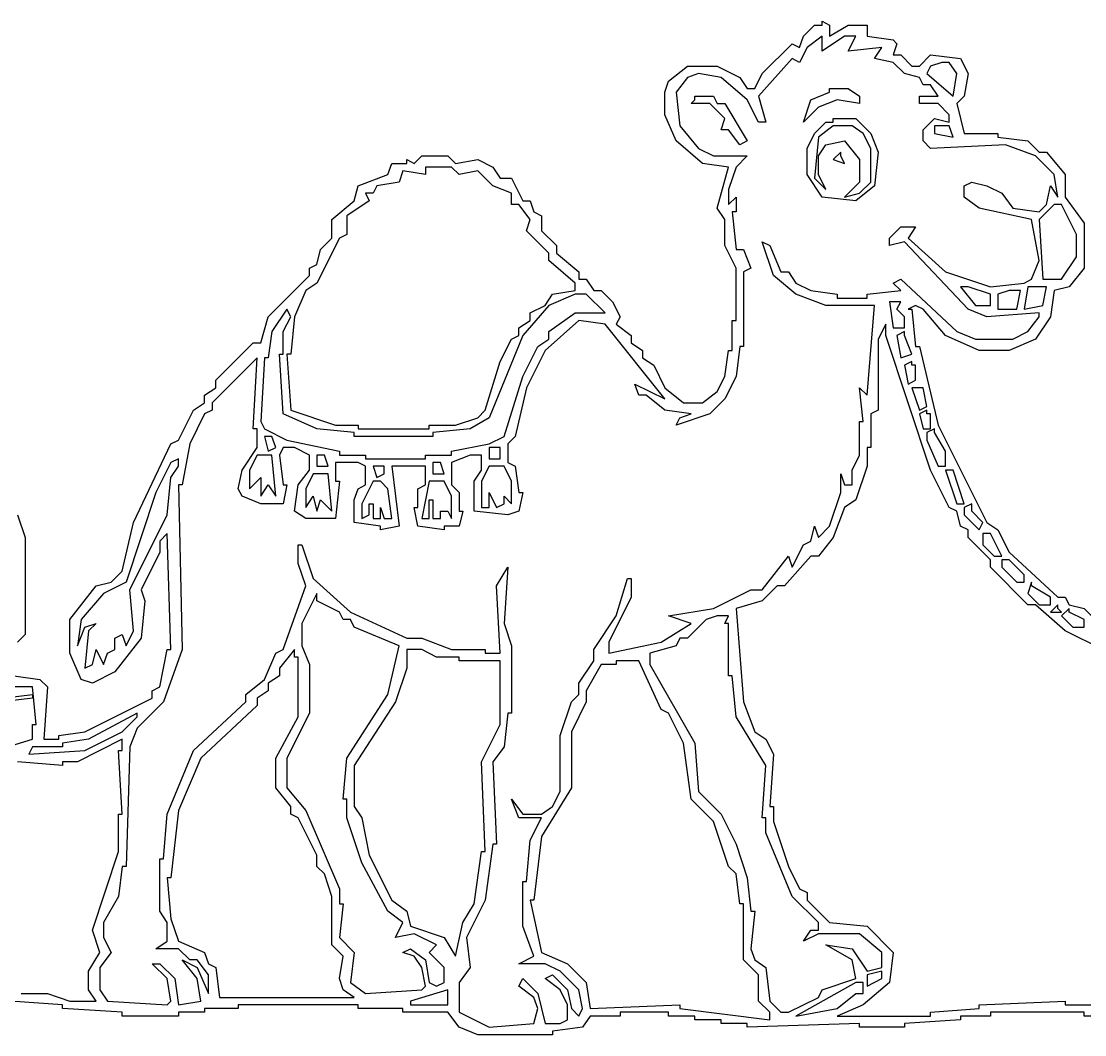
# Model space of a CAD drawing. Header units: millimetres. Extents: x 0 to 280, y -111 to 103.
# Drawn here: x 108.7 to 172.2, y 8.7 to 69.2 of the extents above; entities that cross this region are included whole.
import ezdxf

# ---------------------------------------------------------------- set-up
doc = ezdxf.new("R2010")
doc.units = ezdxf.units.MM
doc.layers.add('CAMISETA_4X4', color=7, linetype='CONTINUOUS')

msp = doc.modelspace()

# ---------------------------------------------------------------- linework, layer by layer
at = {"layer": 'CAMISETA_4X4', "color": 7}
for points in [[(108.293, 30.144), (109.856, 29.92), (110.303, 29.474), (110.08, 26.348), (110.973, 26.348), (110.973, 26.571), (112.536, 26.794), (116.555, 28.804), (116.555, 29.25), (117.002, 29.474), (117.448, 31.707), (117.671, 31.707), (117.448, 38.628), (117.002, 38.182), (117.002, 37.512), (115.885, 35.279), (116.108, 34.609), (115.885, 32.376), (114.322, 30.367), (112.982, 29.697), (112.313, 29.92), (111.643, 31.483), (111.643, 33.493), (113.206, 35.502), (114.099, 35.726), (114.769, 36.396), (115.439, 39.298), (117.671, 43.987), (118.118, 44.211), (119.011, 45.997), (119.681, 46.443), (119.681, 46.89), (120.351, 47.337), (120.351, 47.783), (122.584, 50.016), (123.03, 50.016), (123.477, 51.579), (125.933, 54.035), (125.933, 54.482), (126.38, 54.705), (126.603, 55.598), (127.273, 56.268), (127.273, 57.384), (128.612, 58.501), (128.836, 59.394), (130.622, 60.064), (130.845, 60.734), (131.738, 60.734), (131.738, 60.957), (132.185, 60.734), (132.632, 61.18), (134.195, 61.18), (134.641, 60.734), (135.981, 60.957), (136.874, 60.51), (137.321, 59.841), (137.99, 59.841), (138.66, 58.501), (139.107, 58.501), (139.33, 57.831), (139.777, 57.608), (139.777, 56.715), (140.67, 55.821), (140.67, 55.375), (142.01, 54.258), (142.01, 53.812), (142.456, 53.812), (142.903, 53.142), (143.349, 53.142), (144.019, 52.472), (144.466, 51.579), (144.242, 51.132), (145.136, 50.463), (145.136, 50.016), (145.805, 49.569), (145.805, 49.123), (146.475, 48.676), (147.145, 47.337), (148.262, 46.443), (149.378, 46.443), (150.271, 47.113), (150.718, 48.006), (150.941, 49.569), (151.164, 49.569), (151.164, 51.356), (151.388, 51.356), (151.388, 54.482), (150.718, 55.821), (150.718, 57.384), (150.271, 58.054), (150.941, 60.51), (149.378, 60.734), (147.815, 62.073), (147.145, 63.636), (147.145, 64.976), (147.368, 65.646), (148.485, 66.539), (150.271, 66.539), (151.611, 65.869), (152.057, 65.199), (152.504, 65.199), (152.951, 66.093), (154.737, 67.879), (155.183, 67.656), (155.407, 68.325), (156.077, 68.995), (156.523, 68.995), (156.523, 69.219), (156.97, 68.995), (156.97, 68.325), (158.086, 68.995), (159.203, 68.995), (159.203, 68.325), (160.766, 68.102), (160.989, 67.879), (160.766, 67.209), (161.212, 67.209), (161.882, 66.539), (162.329, 66.539), (162.998, 67.209), (164.785, 66.986), (165.231, 66.093), (165.008, 64.753), (164.561, 64.306), (165.008, 62.52), (167.018, 62.52), (167.018, 62.297), (168.804, 62.073), (169.474, 61.404), (169.92, 61.404), (171.037, 60.064), (171.037, 58.724), (172.153, 57.161), (172.153, 54.482), (171.26, 53.365), (170.367, 53.142), (170.144, 51.579), (169.25, 50.239), (167.687, 49.569), (165.901, 49.569), (163.892, 50.463), (162.552, 52.026), (162.105, 52.249), (161.659, 52.026), (161.882, 52.026), (162.105, 49.793), (162.329, 49.793), (163.445, 45.104), (166.348, 39.298), (167.018, 38.852), (167.687, 37.512), (170.59, 34.833), (171.037, 34.833), (171.26, 34.386), (172.153, 34.163), (172.823, 33.493)], [(173.27, 31.707), (171.037, 32.823), (169.25, 34.386), (168.804, 34.386), (166.571, 36.619), (166.571, 37.065), (165.231, 38.405), (165.231, 38.852), (164.785, 39.075), (164.561, 39.968), (164.115, 40.191), (162.998, 42.424), (160.319, 50.463), (160.319, 51.132), (159.872, 50.239), (159.872, 45.997), (159.426, 45.774), (159.426, 43.764), (159.203, 43.764), (159.203, 42.648), (158.533, 40.638), (157.863, 40.191), (157.193, 38.405), (156.3, 37.289), (155.853, 37.289), (154.29, 35.502), (153.844, 35.502), (152.951, 34.609), (151.388, 34.163), (151.834, 28.581), (152.504, 26.794), (153.174, 26.348), (153.62, 25.455), (153.397, 22.329), (153.62, 22.329), (153.62, 21.435), (154.514, 18.756), (155.183, 17.416), (155.63, 17.193), (155.63, 16.746), (156.97, 15.407), (159.203, 15.183), (160.766, 13.62), (160.542, 11.834), (158.979, 10.494), (157.416, 9.825), (162.998, 9.825), (162.998, 10.048), (165.901, 10.271), (165.901, 10.494), (171.037, 10.718), (171.037, 10.494), (172.823, 10.494)], [(108.517, 39.745), (108.963, 38.405), (108.963, 32.6), (108.517, 32.153)], [(108.74, 11.164), (110.303, 11.164), (111.643, 10.718), (113.206, 10.718), (112.759, 11.388), (112.759, 12.504), (113.429, 13.62), (112.982, 14.96), (114.545, 19.649), (114.545, 21.882), (114.769, 21.882), (114.545, 25.678), (114.769, 25.678), (114.769, 26.348), (112.089, 25.008), (111.196, 25.008), (111.196, 24.785), (108.517, 25.008)], [(173.493, 9.825), (172.153, 9.825), (172.153, 10.048), (166.571, 10.048), (166.571, 9.825), (164.785, 9.825), (164.785, 9.601), (161.435, 9.378), (161.435, 9.155), (158.756, 9.155), (158.756, 9.378), (152.057, 9.155), (152.057, 9.378), (150.494, 9.378), (150.494, 9.601), (148.931, 9.601), (148.931, 9.825), (147.368, 9.825), (147.368, 10.048), (144.466, 10.048), (144.466, 9.825), (142.679, 9.825), (142.233, 9.155), (140.447, 8.931), (140.447, 8.708), (135.981, 8.708), (134.864, 9.155), (134.195, 10.048), (131.515, 10.048), (131.515, 10.271), (128.836, 10.271), (128.836, 10.494), (121.691, 10.494), (121.691, 10.271), (119.681, 10.271), (119.681, 10.048), (118.118, 10.048), (118.118, 9.825), (114.769, 9.825), (114.769, 10.048), (111.196, 10.271), (111.196, 10.494), (108.07, 10.718)]]:
    msp.add_lwpolyline(points, dxfattribs=at)
for points in [[(156.523, 68.325), (155.63, 67.656), (155.183, 66.762), (154.737, 66.986), (152.727, 64.753), (153.174, 63.19), (152.727, 63.19), (152.057, 64.53), (150.494, 65.869), (149.155, 66.093), (148.485, 65.869), (147.815, 64.976), (148.038, 62.967), (149.155, 61.627), (150.048, 61.18), (152.057, 61.18), (151.388, 60.51), (150.941, 59.171), (150.941, 58.278), (151.388, 58.724), (151.388, 57.831), (151.164, 57.831), (151.388, 55.598), (151.834, 55.598), (152.281, 54.482), (151.834, 54.258), (151.834, 49.793), (151.611, 49.793), (151.388, 48.006), (150.718, 46.667), (149.825, 45.774), (147.815, 45.104), (148.038, 45.55), (148.708, 45.774), (147.145, 45.997), (146.029, 46.89), (145.582, 46.89), (145.359, 47.56), (147.145, 46.667), (143.573, 51.132), (142.01, 51.356), (140, 49.569), (138.884, 47.337), (138.214, 44.434), (137.767, 43.987), (137.767, 42.871), (138.214, 42.648), (138.437, 41.085), (138.66, 41.085), (138.437, 39.968), (137.767, 39.745), (135.758, 39.968), (135.758, 41.754), (136.204, 42.424), (136.204, 43.317), (135.534, 43.317), (134.418, 42.871), (134.418, 41.531), (134.864, 41.085), (134.864, 39.968), (135.088, 39.968), (134.864, 39.075), (133.971, 39.075), (133.971, 38.852), (132.408, 39.075), (132.185, 40.191), (132.408, 40.191), (132.408, 41.308), (132.855, 41.531), (132.855, 42.648), (130.845, 42.648), (131.292, 39.075), (130.175, 38.852), (130.175, 39.075), (128.612, 39.298), (128.612, 40.638), (128.836, 41.308), (129.282, 41.531), (129.282, 42.648), (128.836, 42.871), (127.496, 42.871), (127.496, 41.754), (127.719, 41.754), (127.496, 39.522), (125.71, 39.522), (125.04, 39.968), (125.263, 41.531), (125.933, 42.424), (125.933, 43.317), (125.04, 43.764), (124.37, 43.764), (124.147, 43.317), (124.37, 41.531), (124.593, 41.531), (124.37, 40.415), (123.03, 40.415), (121.914, 40.861), (121.691, 41.308), (121.914, 42.424), (122.807, 43.764), (122.807, 44.88), (122.584, 44.88), (122.807, 49.123), (120.128, 46.443), (120.128, 45.997), (119.681, 45.774), (118.788, 43.987), (118.341, 41.531), (118.118, 41.531), (118.341, 31.707), (117.225, 28.581), (115.662, 27.018), (115.215, 25.901), (114.992, 18.756), (114.769, 18.756), (114.545, 16.97), (113.652, 15.407), (113.652, 14.514), (114.099, 13.62), (113.429, 12.727), (113.429, 11.388), (113.876, 10.718), (117.448, 10.494), (117.671, 10.718), (117.448, 12.057), (116.555, 12.951), (117.002, 12.951), (117.895, 12.057), (118.118, 10.494), (119.458, 10.718), (119.234, 12.057), (118.341, 13.174), (119.234, 12.727), (119.904, 11.164), (119.904, 12.281), (119.234, 13.174), (118.788, 13.174), (118.118, 13.844), (116.778, 13.844), (117.448, 14.29), (117.448, 15.407), (117.002, 16.077), (117.002, 19.203), (117.225, 19.203), (117.448, 21.882), (119.011, 25.678), (122.137, 28.581), (122.137, 29.027), (123.254, 29.92), (123.923, 31.483), (124.37, 31.707), (125.71, 35.502), (125.263, 36.842), (125.263, 37.959), (125.486, 37.959), (126.156, 35.949), (128.389, 33.939), (131.738, 32.376), (132.632, 32.376), (134.418, 31.707), (136.427, 31.707), (136.427, 31.483), (137.321, 31.483), (137.097, 35.502), (137.767, 36.619), (137.544, 33.27), (137.99, 31.93), (137.99, 27.911), (137.767, 27.911), (137.544, 25.901), (136.874, 25.008), (137.097, 20.096), (136.874, 20.096), (136.427, 16.746), (135.311, 14.514), (135.534, 12.727), (134.864, 11.834), (134.864, 10.048), (136.651, 9.155), (139.33, 9.378), (139.553, 10.271), (139.33, 10.941), (138.437, 11.611), (138.66, 12.057), (139.553, 11.164), (140, 9.378), (140.893, 9.378), (141.34, 9.601), (141.34, 10.494), (140.893, 11.388), (140, 12.057), (140.447, 12.281), (141.34, 11.388), (141.563, 10.271), (142.01, 9.825), (142.233, 10.271), (142.01, 11.388), (140.893, 12.504), (140, 12.951), (138.437, 12.951), (139.33, 13.397), (138.66, 15.183), (138.66, 17.863), (138.884, 17.863), (139.107, 20.319), (139.777, 21.659), (138.437, 21.659), (137.99, 22.775), (138.66, 21.882), (139.777, 21.882), (140.447, 22.329), (140.893, 23.222), (140.893, 26.571), (141.563, 28.581), (142.01, 29.027), (142.01, 29.697), (142.903, 31.037), (142.903, 31.707), (144.242, 33.716), (144.912, 35.949), (145.136, 35.949), (145.136, 34.833), (143.796, 32.153), (143.796, 31.483), (146.922, 32.153), (148.708, 33.27), (147.368, 33.716), (150.048, 34.163), (152.281, 35.279), (152.951, 35.279), (154.514, 37.289), (154.737, 36.619), (155.407, 37.959), (155.853, 38.182), (156.077, 39.075), (156.3, 38.405), (156.97, 39.075), (157.64, 41.085), (157.64, 42.201), (157.863, 41.531), (158.309, 41.531), (158.309, 42.424), (158.756, 43.317), (158.756, 45.327), (158.979, 45.327), (158.756, 47.337), (159.203, 46.89), (159.649, 52.249), (156.746, 52.249), (154.96, 52.919), (153.62, 54.035), (152.951, 56.045), (153.397, 55.821), (154.067, 54.258), (154.514, 54.258), (154.96, 53.589), (155.853, 53.142), (157.416, 52.919), (157.416, 52.695), (159.203, 52.695), (159.203, 52.919), (161.212, 53.142), (160.766, 53.589), (161.212, 53.812), (164.561, 50.686), (165.678, 50.239), (167.911, 50.239), (168.804, 50.686), (169.474, 51.579), (169.474, 51.802), (166.348, 51.579), (165.231, 52.026), (161.435, 56.045), (160.542, 55.821), (160.542, 56.268), (161.212, 56.938), (162.105, 56.938), (161.659, 56.268), (163.892, 54.258), (166.571, 53.365), (168.581, 53.589), (169.027, 53.812), (169.474, 54.928), (169.027, 57.384), (165.901, 58.054), (165.008, 58.724), (165.008, 59.394), (165.455, 59.617), (166.348, 59.394), (167.241, 58.947), (167.911, 58.054), (169.474, 57.831), (169.92, 58.278), (170.144, 59.394), (170.59, 58.724), (170.367, 60.064), (169.25, 61.18), (167.464, 61.85), (162.998, 61.627), (162.552, 62.073), (162.552, 62.743), (163.222, 63.413), (164.115, 63.19), (164.115, 63.636), (163.445, 64.306), (162.329, 64.306), (162.329, 64.753), (163.445, 64.753), (162.998, 65.423), (162.552, 65.423), (162.329, 65.869), (161.435, 66.093), (160.766, 66.762), (159.649, 66.986), (160.096, 67.656), (158.086, 67.432), (158.533, 68.325), (157.863, 68.325), (156.523, 67.432)], [(163.668, 66.762), (162.998, 66.539), (162.775, 66.093), (164.338, 64.753), (164.561, 66.093), (164.115, 66.762)], [(148.931, 64.753), (150.048, 64.753), (150.271, 64.306), (150.718, 64.306), (152.057, 62.073), (151.611, 61.85), (150.941, 62.743), (150.494, 62.743), (150.718, 63.413), (149.825, 64.306), (148.708, 64.306), (148.931, 64.53)], [(156.97, 65.199), (158.086, 65.199), (158.756, 64.753), (158.756, 64.306), (157.416, 64.53), (156.3, 64.083), (155.407, 63.19), (155.853, 64.53), (156.97, 64.976)], [(157.193, 63.413), (158.533, 63.413), (159.426, 62.52), (159.872, 61.404), (159.649, 59.394), (158.533, 58.501), (156.523, 58.724), (155.63, 60.064), (155.63, 61.627), (156.077, 62.52), (156.746, 63.19), (157.193, 63.19)], [(157.193, 62.967), (156.3, 62.297), (156.077, 59.841), (156.746, 59.171), (156.3, 60.064), (156.3, 61.18), (156.746, 61.85), (157.863, 62.073), (158.756, 60.957), (158.756, 59.617), (157.863, 58.724), (158.756, 58.947), (159.426, 59.617), (159.426, 61.627), (158.979, 62.52), (158.309, 62.967)], [(163.222, 62.967), (163.222, 62.52), (164.338, 62.297), (164.115, 62.967)], [(157.64, 61.404), (157.193, 60.957), (157.863, 60.734), (157.64, 61.18)], [(132.855, 60.51), (132.855, 60.064), (131.515, 60.287), (131.292, 59.617), (129.952, 59.394), (129.729, 58.947), (129.282, 58.947), (129.506, 58.501), (128.166, 57.608), (128.166, 56.491), (127.719, 56.268), (126.38, 53.589), (125.71, 53.142), (125.04, 51.579), (124.817, 49.346), (124.593, 49.346), (124.817, 45.997), (127.496, 45.104), (128.836, 45.104), (128.836, 44.88), (133.078, 44.88), (133.078, 45.104), (134.641, 45.104), (135.981, 45.55), (136.427, 45.997), (137.321, 48.9), (137.99, 50.239), (138.437, 50.463), (138.437, 50.909), (139.107, 51.356), (139.107, 51.802), (140, 52.249), (140.447, 52.919), (141.786, 53.142), (141.786, 53.589), (140.223, 54.928), (140.223, 55.375), (138.884, 56.715), (139.107, 57.384), (138.437, 58.278), (137.99, 58.278), (137.99, 58.947), (136.874, 59.394), (135.981, 60.287), (134.864, 60.064), (134.418, 60.51)], [(170.367, 58.278), (169.474, 57.384), (169.697, 53.812), (170.813, 53.812), (171.707, 55.152), (171.707, 56.491), (170.813, 58.278)], [(164.785, 53.365), (165.678, 52.249), (166.571, 52.249), (166.571, 52.919), (165.231, 53.365)], [(168.804, 53.365), (168.581, 52.026), (169.697, 52.249), (169.92, 53.365)], [(141.786, 52.919), (140.223, 52.249), (138.66, 50.463), (136.651, 45.55), (135.534, 44.88), (133.301, 44.657), (133.301, 44.434), (128.612, 44.434), (128.612, 44.657), (126.38, 44.88), (124.37, 45.774), (124.147, 49.346), (124.37, 49.346), (124.37, 50.686), (124.817, 51.579), (124.593, 52.026), (123.7, 50.686), (123.477, 49.123), (123.254, 49.123), (123.03, 45.327), (123.254, 44.88), (124.593, 44.211), (127.719, 43.541), (127.719, 43.317), (129.282, 43.317), (129.282, 43.094), (132.855, 43.094), (132.855, 43.317), (134.418, 43.317), (134.418, 43.541), (136.651, 43.987), (137.544, 44.434), (138.66, 48.006), (139.553, 49.793), (140.223, 50.239), (140.223, 50.686), (141.786, 51.802), (143.573, 51.802), (142.456, 52.919)], [(167.687, 53.142), (167.018, 52.919), (167.018, 52.026), (168.134, 52.026), (168.357, 53.142)], [(160.542, 52.472), (160.766, 50.909), (161.435, 50.909), (161.435, 51.579), (160.989, 52.026), (161.212, 52.472)], [(161.435, 50.686), (160.989, 50.463), (161.212, 49.123), (161.882, 49.346), (161.435, 50.463)], [(161.882, 48.9), (161.435, 48.676), (161.659, 47.56), (162.105, 47.783), (162.105, 48.676), (161.882, 48.676)], [(161.882, 47.337), (162.329, 45.997), (162.775, 46.22), (162.552, 47.337)], [(162.775, 45.997), (162.329, 45.774), (162.552, 44.88), (162.998, 44.88), (162.998, 45.774), (162.775, 45.774)], [(123.254, 44.434), (123.477, 43.541), (123.923, 43.764), (123.7, 44.434)], [(163.222, 44.88), (162.775, 44.657), (162.775, 44.211), (163.445, 42.648), (163.892, 42.648), (163.892, 43.541), (163.222, 44.657)], [(122.807, 43.317), (122.36, 42.424), (122.36, 41.308), (123.03, 41.978), (123.03, 40.861), (123.477, 41.531), (123.923, 40.861), (123.7, 43.317)], [(126.38, 43.317), (126.38, 42.648), (127.049, 42.648), (126.826, 43.317)], [(136.651, 43.764), (136.651, 43.094), (137.321, 43.094), (137.321, 43.764)], [(118.118, 43.094), (117.671, 42.871), (116.778, 41.085), (114.992, 35.726), (113.652, 35.056), (112.313, 33.493), (112.089, 31.93), (112.536, 33.046), (113.206, 33.27), (112.759, 32.823), (112.536, 30.59), (112.982, 30.813), (113.206, 31.707), (113.652, 30.813), (113.876, 31.483), (114.322, 31.707), (114.322, 32.376), (114.769, 32.6), (114.992, 31.93), (115.439, 32.823), (115.215, 35.279), (117.448, 39.745), (117.671, 41.978), (118.118, 42.648)], [(129.729, 42.648), (129.952, 41.978), (130.399, 42.201), (130.399, 42.648)], [(133.301, 42.871), (133.301, 42.201), (133.971, 42.201), (133.748, 42.871)], [(136.651, 42.648), (136.204, 41.754), (136.204, 40.191), (136.651, 40.191), (136.651, 41.085), (137.097, 40.191), (137.544, 40.415), (137.544, 40.861), (137.99, 40.415), (137.99, 41.754), (137.544, 42.648)], [(126.156, 42.201), (125.71, 41.308), (125.71, 40.191), (126.156, 40.861), (126.38, 39.968), (126.603, 40.638), (127.273, 39.968), (127.049, 42.201)], [(163.892, 42.424), (164.561, 40.415), (165.008, 40.415), (164.338, 42.424)], [(129.729, 41.754), (129.059, 40.415), (129.059, 39.522), (129.506, 39.745), (129.506, 40.415), (129.729, 40.415), (129.729, 39.522), (130.175, 39.522), (130.175, 40.191), (130.399, 39.522), (130.845, 39.522), (130.622, 41.308), (130.175, 41.754)], [(133.078, 41.754), (132.632, 39.522), (133.078, 39.522), (133.078, 40.638), (133.301, 40.638), (133.301, 39.522), (133.748, 39.522), (133.748, 39.968), (134.195, 39.968), (134.418, 39.522), (134.418, 40.861), (133.971, 41.754)], [(165.455, 40.415), (165.008, 40.191), (165.008, 39.745), (165.901, 38.852), (166.124, 39.298), (165.455, 39.968)], [(166.124, 38.628), (166.124, 37.959), (166.794, 37.289), (167.241, 37.289), (166.571, 38.628)], [(167.241, 37.065), (167.241, 36.619), (168.134, 35.726), (168.581, 35.726), (168.581, 36.172), (167.687, 37.065)], [(169.027, 35.726), (168.804, 35.056), (169.474, 34.386), (170.144, 34.386), (170.144, 34.833), (169.027, 35.502)], [(126.38, 35.056), (125.486, 33.27), (125.486, 31.93), (125.933, 30.813), (125.933, 27.911), (124.593, 25.231), (124.593, 23.445), (125.71, 22.105), (127.719, 17.416), (127.719, 16.523), (127.943, 16.523), (127.719, 14.514), (128.612, 13.62), (128.389, 11.834), (129.282, 11.164), (132.632, 11.388), (132.855, 11.611), (132.632, 12.727), (132.185, 13.397), (131.515, 13.62), (131.962, 13.844), (132.855, 13.174), (133.078, 11.834), (133.525, 11.611), (133.971, 11.834), (133.971, 12.727), (133.078, 13.62), (133.525, 14.067), (132.185, 14.737), (131.069, 14.514), (131.515, 15.407), (130.622, 16.077), (129.059, 18.979), (128.166, 21.659), (128.166, 22.775), (127.943, 22.775), (128.166, 25.231), (130.622, 29.027), (131.292, 31.93), (128.612, 33.046), (128.389, 33.493), (127.943, 33.493), (127.719, 33.939), (126.38, 34.609)], [(170.59, 34.386), (170.144, 33.939), (170.813, 33.939), (170.59, 34.163)], [(150.271, 33.716), (149.601, 33.493), (148.485, 32.376), (148.038, 32.376), (147.815, 31.93), (146.252, 31.483), (146.252, 30.813), (148.931, 26.124), (149.155, 23.222), (150.494, 21.882), (151.388, 20.096), (152.057, 18.086), (152.281, 16.077), (152.504, 16.077), (152.281, 13.844), (152.504, 13.174), (153.174, 12.727), (153.397, 10.718), (154.067, 10.048), (154.514, 10.048), (156.3, 10.941), (156.523, 11.388), (158.533, 12.057), (158.309, 13.174), (156.746, 14.067), (158.309, 13.844), (159.203, 12.504), (160.096, 12.727), (160.096, 13.62), (158.756, 14.737), (156.3, 14.737), (155.407, 14.29), (155.853, 14.96), (156.3, 14.96), (156.3, 15.407), (154.737, 16.97), (153.174, 20.766), (153.174, 21.659), (152.951, 21.659), (153.174, 24.785), (151.388, 27.687), (151.164, 30.144), (150.941, 30.144), (150.941, 33.27), (150.718, 33.27), (150.941, 33.716)], [(171.26, 34.163), (170.813, 33.716), (171.483, 33.046), (172.153, 33.046), (172.153, 33.493), (171.26, 33.939)], [(125.04, 31.707), (124.147, 30.59), (124.147, 30.144), (123.477, 29.697), (123.477, 29.25), (122.807, 28.804), (122.807, 28.357), (119.458, 25.231), (118.118, 22.105), (117.671, 18.086), (117.448, 18.086), (117.671, 15.63), (118.118, 14.29), (119.681, 13.62), (119.904, 12.951), (120.351, 12.727), (120.574, 10.941), (128.612, 10.941), (127.943, 11.388), (127.719, 12.057), (127.943, 13.397), (127.273, 14.067), (127.273, 16.97), (126.826, 18.309), (126.38, 18.756), (126.38, 19.426), (125.263, 21.659), (124.817, 21.882), (124.817, 22.329), (123.923, 23.445), (123.923, 25.231), (125.263, 27.687), (125.263, 31.26), (125.04, 31.26)], [(131.738, 31.707), (131.738, 30.59), (131.069, 28.581), (128.612, 24.785), (128.612, 22.329), (129.059, 21.659), (129.506, 19.426), (130.845, 16.746), (131.738, 16.077), (131.962, 15.183), (133.971, 14.514), (134.641, 13.397), (135.088, 15.407), (135.758, 16.523), (136.204, 19.649), (136.427, 19.649), (136.204, 25.008), (137.321, 27.241), (137.321, 31.037), (134.864, 31.037), (134.864, 31.26), (133.525, 31.26), (132.632, 31.707)], [(144.242, 31.037), (144.242, 30.813), (143.349, 30.813), (142.456, 29.25), (142.456, 28.581), (141.563, 26.794), (141.563, 23.445), (139.777, 20.542), (139.33, 16.746), (139.107, 16.746), (139.777, 13.62), (141.34, 12.951), (142.456, 11.834), (142.679, 10.271), (148.038, 10.494), (148.038, 10.271), (153.397, 9.601), (153.397, 10.048), (152.727, 10.718), (152.727, 12.281), (151.834, 13.174), (151.834, 16.523), (151.611, 16.523), (151.388, 18.309), (150.941, 18.756), (150.048, 21.435), (148.708, 22.775), (148.262, 26.124), (147.368, 27.911), (146.922, 28.134), (145.582, 31.037)], [(108.07, 29.474), (107.4, 29.027), (107.624, 28.804), (109.41, 29.027), (109.41, 28.804), (107.624, 28.581), (107.177, 25.678), (109.41, 26.348), (109.41, 27.241), (109.633, 27.241), (109.41, 29.474)], [(115.662, 27.911), (112.759, 26.348), (111.196, 26.124), (111.196, 25.901), (109.41, 25.901), (109.187, 25.455), (112.536, 25.678), (114.769, 26.794), (115.662, 27.687)], [(160.096, 12.504), (159.203, 12.281), (159.203, 11.611), (160.096, 12.057)], [(158.533, 11.834), (154.96, 9.825), (157.416, 10.271), (158.533, 11.164), (158.979, 11.164), (158.979, 11.834)], [(134.195, 11.388), (131.962, 10.718), (131.962, 10.494), (134.195, 10.494)]]:
    msp.add_lwpolyline(points, close=True, dxfattribs=at)

doc.saveas('drawing.dxf')
